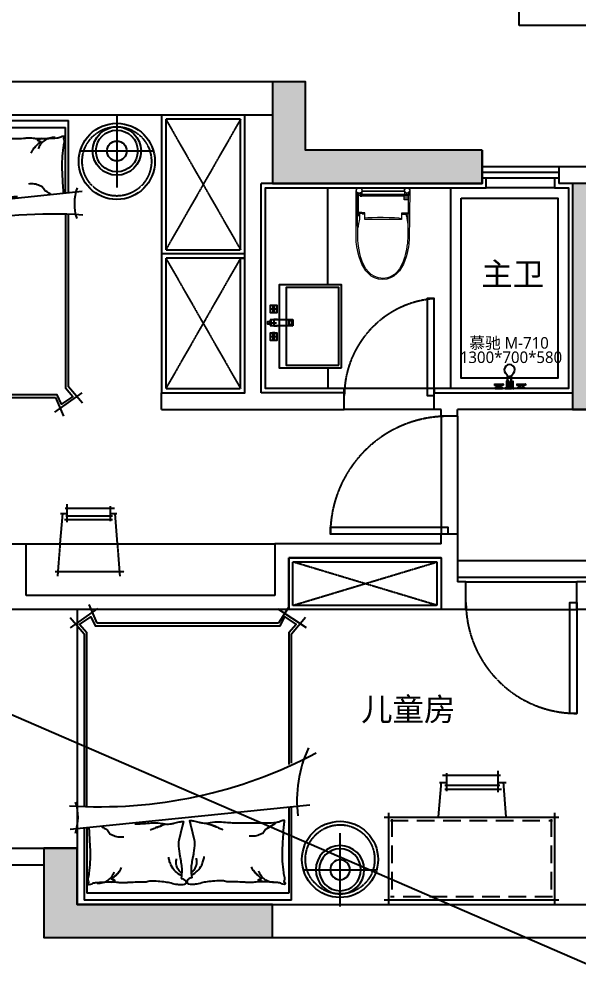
# Model space of a CAD drawing. Header units: millimetres. Extents: x -18923 to 87021, y -73077 to -1985.
# Drawn here: x 39850 to 43893, y -66034 to -59078 of the extents above; entities that cross this region are included whole.
import ezdxf

# ---------------------------------------------------------------- set-up
doc = ezdxf.new("R2010")
doc.units = ezdxf.units.MM
doc.header["$LTSCALE"] = 10
doc.linetypes.add('DASH', pattern=[0.35, 0.25, -0.1])
doc.linetypes.add('DASHED', pattern=[19.05, 12.7, -6.35])
doc.layers.get('Defpoints').update_dxf_attribs({"color": 250})
for name, color, linetype in [('1结构-填充-剪力墙', 251, 'Continuous'), ('1结构-墙体', 7, 'Continuous'), ('1结构-墙体-基层', 233, 'Continuous'), ('1结构-楼梯-梯步', 49, 'Continuous'), ('1结构-窗及电梯', 133, 'Continuous'), ('1结构-门', 133, 'Continuous'), ('250', 250, 'Continuous'), ('2平面-家具-定制', 153, 'Continuous'), ('2平面-家具-活动', 133, 'Continuous'), ('2平面-家具-细线', 8, 'Continuous'), ('2平面-洁具', 153, 'Continuous'), ('5', 8, 'Continuous'), ('平面-文字', 255, 'Continuous'), ('门窗', 3, 'Continuous')]:
    doc.layers.add(name, color=color, linetype=linetype)
doc.styles.add('图框－雅黑', font='')
doc.styles.get('图框－雅黑').set_extended_font_data('Microsoft YaHei')

# ---------------------------------------------------------------- blocks, each defined once
blk = doc.blocks.new('淋浴龙头-02-顶面')
for p, q in [((-105.6, 32.6), (-48.6, 32.6)), ((55.8, 32.6), (112.8, 32.6))]:
    blk.add_line(p, q)
for points in [[(-15, 87), (-15, 90.7, 0.178333), (-17.2, 96.5), (-28.9, 110.3)], [(15, 87), (15, 90.7, -0.178333), (17.2, 96.5), (28.9, 110.3)], [(-107.8, 30.8, -0.472472), (-105.6, 32.6)], [(-107.8, 30.8), (-107.8, 25.4, 0.414214), (-106.2, 23.8), (-103.8, 23.8)], [(-46.4, 30.8), (-46.4, 25.4, -0.414214), (-48, 23.8), (-50.4, 23.8)], [(-46.4, 30.8, 0.472472), (-48.6, 32.6)], [(53.6, 30.8, -0.472472), (55.8, 32.6)], [(53.6, 30.8), (53.6, 25.4, 0.414214), (55.2, 23.8), (57.6, 23.8)], [(115, 30.8), (115, 25.4, -0.414214), (113.4, 23.8), (111, 23.8)], [(115, 30.8, 0.472472), (112.8, 32.6)]]:
    blk.add_lwpolyline(points, format="xyb")
for points in [[(-15, 87), (0, 87)], [(-15, 81), (0, 81)], [(-12, 43), (-15, 81)], [(-9.5, 43.1), (-12.5, 81.1)], [(15, 87), (0, 87)], [(15, 81), (0, 81)], [(9.5, 43.1), (12.5, 81.1)], [(12, 43), (15, 81)], [(-105.8, 23.8), (-50.4, 23.8)], [(-104.1, 5.9), (-104.1, 0)], [(-104.1, 0), (-52.1, 0), (-52.1, 5.9)], [(-52.1, 5.9), (-104.1, 5.9)], [(-89, 19.4), (-86.6, 19.4)], [(-86.6, 19.4), (-78.1, 19.4)], [(-69.6, 19.4), (-78.1, 19.4)], [(-67.2, 19.4), (-69.6, 19.4)], [(-31.9, 2), (-23, 3.4)], [(-31.9, 2), (-31.9, 0)], [(-23, 2), (-31.9, 2)], [(-31.9, 0), (-23, 0)], [(-13, 4.9), (-12.5, 4.9)], [(0, 2), (-13, 2)], [(-13, 0), (13, 0)], [(-12.5, 4.9), (13, 4.9)], [(-12, 45), (0, 45)], [(-12, 43), (-12, 28), (12, 28), (12, 43)], [(-12, 43), (0, 43)], [(5, 27.9), (5, 16.9), (-5, 16.9), (-5, 27.9)], [(12, 45), (0, 45)], [(12, 43), (0, 43)], [(0, 2), (13, 2)], [(31.9, 2), (23, 3.4)], [(23, 2), (31.9, 2)], [(29.9, 2), (29.9, 0)], [(31.9, 2), (31.9, 0)], [(55.6, 23.8), (111, 23.8)], [(57.3, 5.9), (109.3, 5.9)], [(109.3, 0), (57.3, 0), (57.3, 5.9)], [(72.4, 19.4), (74.8, 19.4)], [(74.8, 19.4), (83.3, 19.4)], [(91.7, 19.4), (83.3, 19.4)], [(94.1, 19.4), (91.7, 19.4)], [(109.3, 5.9), (109.3, 0)], [(23, 0), (31.9, 0)]]:
    blk.add_lwpolyline(points)
for points in [[(-13, 0), (-13, 54), (-23, 54), (-23, 0)], [(13, 0), (13, 54), (23, 54), (23, 0)]]:
    blk.add_lwpolyline(points, close=True)
for centre, radius, start, end in [((0, 135), 38, 319.55423, 220.44577), ((-11, 84), 5, 143.1301, 216.8699), ((11, 84), 5, 323.1301, 36.8699), ((-114.3, 32.6), 28.6, 290.92905, 332.33803), ((-78.1, 19.4), 6.99, 140.49717, 180), ((-78.1, 19.4), 6.99, 0, 39.50283), ((-41.9, 32.6), 28.6, 207.66197, 249.07095), ((0, 65.5), 25.5, 241.92751, 298.07249), ((47, 32.6), 28.6, 290.92905, 332.33803), ((83.3, 19.4), 6.99, 140.49717, 180), ((83.3, 19.4), 6.99, 0, 39.50283), ((119.5, 32.6), 28.6, 207.66197, 249.07095)]:
    blk.add_arc(centre, radius, start, end)
blk = doc.blocks.new('A$C4CFE7BAD')
for p, q in [((-1966.1, 857.2), (-2101.1, 653.3)), ((-1923.4, 750), (-2043.2, 850.7)), ((-686.9, 880.6), (-511.1, -849)), ((-2114, 728.4), (-2000, 656)), ((-989.1, 750), (-1923.4, 750)), ((0, 750), (-675.6, 750)), ((0, 750), (0, -750)), ((-2000, 656), (-2000, -656)), ((-2000, -656), (-2135.5, -713.7)), ((-2105.4, -651.5), (-1966.1, -848.9)), ((-2041.1, -851), (-1923.4, -750)), ((-1923.4, -750), (-677.6, -750)), ((-519.7, -750), (0, -750))]:
    blk.add_line(p, q)
at = {"color": 8}
for p, q in [((-673.9, 730), (-50, 730)), ((-50, 730), (-50, -729.8)), ((-521.4, -729.9), (-50, -729.8))]:
    blk.add_line(p, q, dxfattribs=at)
blk.add_lwpolyline([(-675, -730), (-1930.8, -730), (-1991.4, -782.1), (-2047, -700.9), (-1980, -668.5), (-1980, 668.5), (-2047, 700.9), (-1991.4, 782.1), (-1930.8, 730), (-979.3, 730)], dxfattribs=at)
for points in [[(-162.4, 28.1, 0.263368), (-139.9, -5.4, 0.494818), (-117.4, 5.6, 0.049225), (-115.3, 26.8, 0.036831), (-117.4, 55.2, 0.031893), (-127.2, 100.8, -0.035782), (-135.5, 141.5, -0.032941), (-142.6, 249, -0.10377), (-135.5, 282.5, -0.006538), (-132.8, 407, 0.033397), (-130.1, 431.3, 0.03204), (-131, 475.8, -0.038141), (-134.6, 513, -0.010837), (-133.7, 590.7, -0.014624), (-130.1, 648.2, -0.111249), (-121.3, 675.2, 0.153708), (-116.6, 695.5, 0.076444), (-118.7, 704.4, 0.215512), (-121.1, 706.8, 0.585858), (-124.8, 703.6, -0.363489), (-127.9, 697.8, -0.191716), (-141.7, 697.7, 0.129675), (-161.6, 700, 0.01735), (-181.8, 696.4, -0.019326), (-199.9, 693.2, -0.018818), (-282, 685.3, -0.021828), (-353.1, 684.2, -0.006204), (-393.7, 685.9, -0.001963), (-521.9, 693.2, -0.028341), (-565.3, 698.4, 0.117014), (-576, 697.8, 0.36606), (-577.1, 696, 0.03973), (-573.7, 679.7, 0.048309), (-567.2, 663.2, -0.062981), (-562.5, 650.4, -0.04058), (-558.4, 622.4, -0.014345), (-555.7, 542.3, -0.007469), (-556.6, 431.7, -0.008703), (-556.5, 336.9, -0.008762), (-559.7, 285.8, 0.008153), (-563.3, 230.9, 0.06251), (-558, 162.4, -0.078669), (-555.5, 107.7, -0.047825), (-561.2, 80.9, 0.034494), (-570, 43.9, 0.023571), (-573.6, 13.5, 0.510228), (-572.3, 12.4), (-536.2, 21.4), (-437.2, 46.2, -0.073041), (-413.7, 48.5, -0.023305), (-340.3, 41.7, -0.018299), (-312.9, 36.8, 0.01097), (-267.3, 28, 0.042281), (-226.1, 24.5, 0.027201), (-162.1, 28)], [(-551.5, -382.5, 0.016207), (-551.8, -356.1, 0.008762), (-555, -305, -0.008153), (-558.5, -250.2, -0.06251), (-553.2, -181.6, 0.078669), (-550.8, -126.9, 0.047825), (-556.5, -100.1, -0.034494), (-565.3, -63.1, -0.023571), (-568.9, -32.7, -0.510228), (-567.5, -31.6), (-531.5, -40.6), (-432.4, -65.4, 0.073041), (-408.9, -67.7, 0.023305), (-335.6, -60.9, 0.018299), (-308.2, -56, -0.01097), (-262.6, -47.2, -0.042281), (-221.4, -43.7, -0.027201), (-157.3, -47.2)], [(-157.7, -47.3, -0.263368), (-135.1, -13.8, -0.494818), (-112.6, -24.8, -0.049225), (-110.6, -46, -0.036831), (-112.6, -74.4, -0.031893), (-122.4, -120, 0.035782), (-130.8, -160.7, 0.032941), (-137.9, -268.3, 0.10377), (-130.8, -301.7, 0.006538), (-128.1, -426.2, -0.033397), (-125.4, -450.5, -0.03204), (-126.2, -495, 0.038141), (-129.9, -532.2, 0.010837), (-129, -609.9, 0.014624), (-125.4, -667.4, 0.111249), (-116.6, -694.4, -0.153708), (-111.9, -714.7, -0.076444), (-113.9, -723.6, -0.215512), (-116.4, -726, -0.585858), (-120, -722.8, 0.363489), (-123.1, -717, 0.191716), (-137, -716.9, -0.129675), (-156.9, -719.2, -0.01735), (-177.1, -715.6, 0.019326), (-195.2, -712.5, 0.018818), (-277.2, -704.5, 0.021828), (-348.3, -703.4, 0.006204), (-388.9, -705.1, 0.001963), (-517.2, -712.5, 0.003705), (-522.9, -712.8, -0.117014)]]:
    blk.add_lwpolyline(points, format="xyb")
for points in [[(-560.2, 639.2, -0.016108), (-528.8, 592.5, -0.024599), (-510.7, 560.3, -0.018313), (-482.7, 541.4, -0.015937), (-467.9, 505.6, -0.072521), (-463.6, 486, -0.033339), (-463.4, 442.6)], [(-127.9, 634.7, -0.088153), (-132.1, 593.2, -0.088153), (-150.4, 555.8, -0.077547), (-176.3, 529.8, -0.077547), (-208.9, 513)], [(-134.7, 536.3, -0.027842), (-147.4, 507.7, -0.032548), (-157.1, 532.7, -0.023666), (-186.4, 499.2, -0.031223), (-211.2, 476.4, -0.046801), (-220.4, 470.2, -0.023191), (-240.5, 460.6)], [(-554.7, 136.6, -0.009729), (-543.8, 169.4, -0.009729), (-531.7, 201.7, -0.007971), (-520.9, 227.7, -0.007971), (-509.2, 253.5)], [(-182.4, 27.9, 0.077379), (-212.8, 69.7, 0.077379), (-254.4, 100.2, 0.047525), (-284, 112.2, 0.047525), (-315.3, 118.3)], [(-201.6, 26.2, 0.05369), (-217.2, 43.2, 0.070312), (-231.9, 52.9, 0.015448), (-242.2, 57.4, 0.013244), (-254.4, 61.9, 0.082127), (-276.1, 65.5, 0.064164), (-304, 61.9)], [(-177.6, -47.1, -0.077379), (-208, -88.9, -0.077379), (-249.7, -119.5, -0.047525), (-279.2, -131.4, -0.047525), (-310.5, -137.5)], [(-196.9, -45.4, -0.05369), (-212.4, -62.4, -0.070312), (-227.2, -72.1, -0.015448), (-237.4, -76.6, -0.013244), (-249.7, -81.1, -0.082127), (-271.4, -84.7, -0.064164), (-299.2, -81.1)], [(-549.9, -155.8, 0.009729), (-539.1, -188.6, 0.009729), (-527, -220.9, 0.007971), (-516.1, -247, 0.007971), (-504.5, -272.7)], [(-530.7, -622.2, 0.003584), (-524, -611.7, 0.024599), (-505.9, -579.5, 0.018313), (-478, -560.7, 0.015937), (-463.2, -524.9, 0.072521), (-458.8, -505.2, 0.033339), (-458.6, -461.8)], [(-130, -555.5, 0.027842), (-142.7, -526.9, 0.032548), (-152.4, -551.9, 0.023666), (-181.6, -518.4, 0.031223), (-206.4, -495.6, 0.046801), (-215.6, -489.4, 0.023191), (-235.7, -479.8)], [(-123.1, -653.9, 0.088153), (-127.4, -612.4, 0.088153), (-145.6, -575, 0.077547), (-171.6, -549, 0.077547), (-204.2, -532.2)]]:
    blk.add_lwpolyline(points, format="xyb", dxfattribs=at)
for points in [[(-528.8, 592.5), (-528.8, 592.5, -0.024599), (-510.7, 560.3), (-510.7, 560.3, 0.024599), (-528.8, 592.5), (-528.8, 592.5)], [(-211.2, 476.4, 0.031223), (-186.4, 499.2, 0.023666), (-157.1, 532.7), (-157.1, 532.7, -0.023666), (-186.4, 499.2), (-186.4, 499.2), (-186.4, 499.2, -0.031223), (-211.2, 476.4)], [(-206.4, -495.6, -0.031223), (-181.6, -518.4, -0.023666), (-152.4, -551.9), (-152.4, -551.9, 0.023666), (-181.6, -518.4), (-181.6, -518.4), (-181.6, -518.4, 0.031223), (-206.4, -495.6)]]:
    blk.add_lwpolyline(points, format="xyb", close=True, dxfattribs=at)
for points in [[(-532.3, 200.2, -0.001202), (-530.7, 204.2, 0.001708), (-533, 198.6, -0.000179), (-532.7, 199.2, -0.001055), (-531.4, 202.6, 0.001291), (-533, 198.4, -0.001222), (-531.4, 202.4, -0.00077), (-530.4, 204.9, 0.010733), (-543.9, 169.3, -0.000007), (-543.8, 169.4, -0.009297)], [(-572.3, 12.4), (-573.7, 12, -0.001167), (-573.6, 13.5, 0.510231)], [(-527.6, -219.4, 0.001202), (-526, -223.4, -0.001708), (-528.2, -217.8, 0.000179), (-528, -218.4, 0.001055), (-526.6, -221.8, -0.001291), (-528.3, -217.6, 0.001222), (-526.7, -221.6, 0.00077), (-525.7, -224.1, -0.010733), (-539.1, -188.5, 0.000007), (-539.1, -188.6, 0.009297)]]:
    blk.add_lwpolyline(points, format="xyb", close=True)
for points in [[(-276.1, 65.5), (-276.1, 65.5)], [(-271.4, -84.7), (-271.4, -84.7)]]:
    blk.add_lwpolyline(points, close=True, dxfattribs=at)
for centre, radius, start, end in [((-3988.5, -630.5), 3313.5, 356.10755, 28.05452), ((-718.7, 1701.4), 913.1, 245.26642, 276.85583), ((-600.1, -1143.5), 350.3, 70.88637, 108.01122)]:
    blk.add_arc(centre, radius, start, end)
blk = doc.blocks.new('df')
at = {"color": 8, "linetype": 'DASH', "ltscale": 400}
for p, q in [((137444.6, 23361.8), (137444.6, 23715.5)), ((137444.6, 23361.8), (137444.6, 23715.5)), ((137267.7, 23538.7), (137621.4, 23538.7))]:
    blk.add_line(p, q, dxfattribs=at)
at = {"ltscale": 300}
for radius in [117.2, 101.1, 47.9]:
    blk.add_circle((137444.6, 23538.7), radius, dxfattribs=at)
at = {"layer": '5', "linetype": 'DASH', "ltscale": 400}
blk.add_line((137267.7, 23538.7), (137621.4, 23538.7), dxfattribs=at)
at = {"layer": '5', "ltscale": 300}
blk.add_circle((137444.6, 23538.7), 101.1, dxfattribs=at)
blk = doc.blocks.new('A$C6A8E5D30')
for p, q in [((330.7, 488.6), (77.9, 469)), ((145.3, 429.5), (16.9, 429.5)), ((33.8, 41.1), (33.8, 461.5)), ((82.9, 482.7), (82.9, 429.5)), ((102.9, 445), (102.9, 46.6)), ((132.3, 444.9), (132.3, 35.2)), ((152.8, 58), (0, 58)), ((330.7, 0), (77.9, 19.5)), ((82.9, 58), (82.9, 1.4))]:
    blk.add_line(p, q)
blk = doc.blocks.new('A$C5C387291')
for p, q in [((300, -630), (300, 630)), ((900, 630), (900, -630)), ((270, 600), (930, 600)), ((270, -600), (930, -600))]:
    blk.add_line(p, q)
at = {"color": 8, "linetype": 'DASHED'}
for p, q in [((315, 575), (885, 575)), ((325, -585), (325, 585)), ((875, 585), (875, -585)), ((315, -575), (885, -575))]:
    blk.add_line(p, q, dxfattribs=at)
blk = doc.blocks.new('A$C57E13400')
at = {"layer": '1结构-窗及电梯'}
for p, q in [((296.3, 157.7), (296.3, 287)), ((246.7, 0), (263.8, 221.1)), ((296.3, 216.9), (248.4, 216.9)), ((282, 258.4), (637.4, 258.4)), ((610.4, 164.1), (610.4, 272.7)), ((655.3, 216.9), (610.4, 216.9)), ((660.9, 0), (643.8, 221.1)), ((623.4, 175.1), (277.1, 175.1)), ((623.5, 200), (286.7, 200))]:
    blk.add_line(p, q, dxfattribs=at)
at = {"layer": '2平面-家具-细线', "color": 8, "linetype": 'DASH', "ltscale": 0.5}
for p, q in [((228.8, -231.9), (246.7, 0)), ((678.8, -231.9), (660.9, 0)), ((708.4, -200), (209.6, -200))]:
    blk.add_line(p, q, dxfattribs=at)
blk = doc.blocks.new('SEANNOT_GROUP6')
for p, q in [((151.3, 245), (111.3, 245)), ((131.3, 265), (131.3, 225))]:
    blk.add_line(p, q)
blk = doc.blocks.new('A$C410569A8')
for p, q in [((-125, 23.1), (-125, -25.5)), ((-75.7, 23.8), (-124.3, 23.8)), ((-116.9, 4.3), (-116.9, -6.6)), ((-115.9, 5.3), (-115.9, 5.3)), ((-84.1, 5.3), (-115.9, 5.3)), ((-84.1, 5.3), (-84.1, 5.3)), ((-83.1, -6.6), (-83.1, 4.3)), ((-75.3, 23), (-75.3, -25.4)), ((-75.1, -25.4), (-75.1, 23)), ((-75, -25.5), (-75, 23.1)), ((-73.1, 7.2), (-75, 7.2)), ((-73.1, -9.5), (-73.1, 7.2)), ((-72.1, 6.2), (-73.1, 7.2)), ((-72.1, -8.5), (-72.1, 6.2)), ((-20.2, 23.8), (-25, -26.2)), ((-23.3, -9.7), (-20.4, 20.2)), ((-20.4, 20.2), (-21.7, -138.8)), ((-20.4, 20.2), (-20.2, 23.8)), ((20.4, 20.2), (-20.4, 20.2)), ((-1.7, 23.8), (-20.2, 23.8)), ((-10, 27.1), (-10, 41.1)), ((-9.5, 41.6), (9.5, 41.6)), ((9.5, 26.6), (-9.5, 26.6)), ((-1.7, 26.6), (-1.7, 22.6)), ((0, 23.8), (0, 20.2)), ((0, 1.2), (0, -1.2)), ((1.7, 22.6), (1.7, 26.6)), ((20.2, 23.8), (1.7, 23.8)), ((10, 41.1), (10, 27.1)), ((25, -26.2), (20.2, 23.8)), ((20.2, 23.8), (20.4, 20.2)), ((20.4, 20.2), (23.3, -9.7)), ((21.7, -138.8), (20.4, 20.2)), ((75, 23.1), (75, -25.5)), ((124.3, 23.8), (75.7, 23.8)), ((83.1, 4.3), (83.1, -6.6)), ((84.1, 5.3), (84.1, 5.3)), ((115.9, 5.3), (84.1, 5.3)), ((115.9, 5.3), (115.9, 5.3)), ((116.9, -6.6), (116.9, 4.3)), ((125, -25.5), (125, 23.1)), ((-124.3, -26.2), (-75.7, -26.2)), ((-115.9, -7.6), (-115.9, -7.6)), ((-115.9, -7.6), (-84.1, -7.6)), ((-84.1, -7.6), (-84.1, -7.6)), ((-75, -9.5), (-73.1, -9.5)), ((-73.1, -9.5), (-72.1, -8.5)), ((-25, -26.2), (-23.3, -9.7)), ((-25, -26.2), (-23.3, -25.7)), ((-25, -26.2), (-23.3, -26.2)), ((-23, -139.8), (-23.3, -9.7)), ((23.3, -9.7), (23, -139.8)), ((23.3, -9.7), (25, -26.2)), ((23.3, -26.2), (25, -26.2)), ((75.7, -26.2), (124.3, -26.2)), ((84.1, -7.6), (84.1, -7.6)), ((84.1, -7.6), (115.9, -7.6)), ((100, -1.2), (100.1, -1.2)), ((115.9, -7.6), (115.9, -7.6)), ((-21.7, -138.8), (-23, -139.8)), ((-21.7, -138.8), (21.7, -138.8)), ((-15.7, -128.5), (-15.7, -110.2)), ((-14.7, -109.2), (14.7, -109.2)), ((14.7, -109.4), (-14.7, -109.4)), ((14.7, -129.5), (-14.7, -129.5)), ((15.7, -110.2), (15.7, -128.5)), ((23, -139.8), (21.7, -138.8)), ((23, -139.8), (-23, -139.8))]:
    blk.add_line(p, q)
for centre, radius, start, end in [((-124.3, 23.1), 0.7, 90.00499, 179.99501), ((-75.7, 23.1), 0.7, 0.00499, 89.99501), ((-9.5, 41.1), 0.5, 90, 180), ((-9.5, 27.1), 0.5, 180, 270), ((9.5, 41.1), 0.5, 0, 90), ((9.5, 27.1), 0.5, 270, 0), ((75.7, 23.1), 0.7, 90.00499, 179.99501), ((124.3, 23.1), 0.7, 0.00499, 89.99501), ((-124.3, -25.5), 0.7, 180.00499, 269.99501), ((-75.7, -25.5), 0.7, 270.00499, 359.99501), ((75.7, -25.5), 0.7, 180.00499, 269.99501), ((124.3, -25.5), 0.7, 270.00499, 359.99501)]:
    blk.add_arc(centre, radius, start, end)
for centre, major_axis, ratio, start_param, end_param in [((-115.9, 4.3), (0.134, -0.992), 0.998732, 3.007352, 4.577587), ((-84.1, 4.3), (-0.134, -0.992), 0.998732, 1.705598, 3.275833), ((0, 22.8), (-2.65, 0), 0.088263, 0, 4.003562), ((0, 22.8), (-2.65, 0), 0.088263, 5.421215, 6.283185), ((84.1, 4.3), (0.134, -0.992), 0.998732, 3.007352, 4.577587), ((115.9, 4.3), (-0.134, -0.992), 0.998732, 1.705598, 3.275833), ((-115.9, -6.6), (0.134, 0.992), 0.998732, 1.705598, 3.275833), ((-84.1, -6.6), (-0.134, 0.992), 0.998732, 3.007352, 4.577587), ((84.1, -6.6), (0.134, 0.992), 0.998732, 1.705598, 3.275833), ((115.9, -6.6), (-0.134, 0.992), 0.998732, 3.007352, 4.577587), ((-14.7, -110.2), (-1, 0), 0.992546, 4.712389, 6.283185), ((-14.7, -110.3), (1, 0), 0.890286, 1.570796, 3.141593), ((-14.7, -128.5), (1, 0), 0.992546, 3.141593, 4.712389), ((14.7, -110.2), (-1, 0), 0.992546, 3.141593, 4.712389), ((14.7, -110.3), (1, 0), 0.890286, 0, 1.570796), ((14.7, -128.5), (1, 0), 0.992546, 4.712389, 6.283185)]:
    blk.add_ellipse(centre, major_axis=major_axis, ratio=ratio, start_param=start_param, end_param=end_param)
at = {"layer": 'Defpoints'}
blk.add_line((-100, -1.2), (-100.1, -1.2), dxfattribs=at)
for p in [(-231.3, -246.1), (-131.3, -246.1), (-31.3, -246.1)]:
    blk.add_blockref('SEANNOT_GROUP6', p, dxfattribs=at)
blk = doc.blocks.new('TOTO-CES9683JCS')
at = {"lineweight": 9}
for points in [[(56.5, 152.8), (56.5, -158), (25.5, -158), (25.5, 152.8), (56.5, 152.8)], [(37.1, -166.4), (43.8, -166.4), (62.2, -166.4), (62.2, 153.5)], [(60, 166.1), (60, 153.5), (39.6, 153.5), (39.6, 166.1), (60, 166.1)], [(44.6, 166.1), (44.6, 179.5), (180.5, 180.2)], [(50.2, -166.4), (50.2, 164.7)], [(185.4, 154.2), (185.4, 178.8), (177.7, 178.8), (177.7, 154.2), (185.4, 154.2)], [(201.6, 181.9), (201.6, 170.6), (181.9, 170.6), (181.9, 181.9), (201.6, 181.9)], [(183.3, -158), (183.3, -132.6), (229.2, -132.6), (229.2, 132.3), (181.9, 132.3), (181.9, 154.2)], [(188.9, 150.7), (188.9, 131.6)], [(190.9, -132.9), (190.9, -161.8)], [(47.3, -192.9), (24.1, -192.9), (53.2, -184.7)], [(53.7, -184), (36.8, -184), (24.8, -193.9)], [(59.4, -168.5), (59.4, -183.3), (48.8, -183.3), (48.8, -168.5), (59.4, -168.5)], [(87.5, -181.9), (87.5, -152.3), (56.5, -152.3), (56.5, -181.9), (87.5, -181.9)], [(75.6, -182.6), (75.6, -153)], [(190.9, -180.3), (190.9, -157.3), (180.5, -157.3), (180.5, -180.3), (190.9, -180.3)], [(205.3, -178.9), (205.3, -169.5), (188.6, -169.5), (188.6, -178.9), (205.3, -178.9)]]:
    blk.add_lwpolyline(points, dxfattribs=at)
for points, knots in [([(663, 3.2), (663, 176.5), (391, 194.9), (375.6, 194.9), (360.1, 194.9), (33, 194.1), (23.2, 194.1), (10, 194.1), (1.8, 187.5), (0.7, 171.1), (-1.1, 141.5), (0.7, -158.7), (0.7, -172.8), (0.7, -186.9), (12, -193.9), (21.8, -193.9), (31.7, -193.9), (360.1, -188.3), (375.6, -188.3), (391, -188.3), (663, -170), (663, 3.4)], [0, 0, 0, 0, 1, 1, 1, 2, 2, 2, 3, 3, 3, 4, 4, 4, 5, 5, 5, 6, 6, 6, 7, 7, 7, 7]), ([(19.9, 192.5), (30.5, 192.5), (39.1, 183.5), (39.1, 172.5), (39.1, 161.5), (30.5, 152.5), (19.9, 152.5), (9.3, 152.5), (0.7, 161.5), (0.7, 172.5), (0.7, 183.5), (9.3, 192.5), (19.9, 192.5)], [0, 0, 0, 0, 1, 1, 1, 2, 2, 2, 3, 3, 3, 4, 4, 4, 4]), ([(26, 151.8), (26, 151.8), (26, -146.3), (26, -155.6), (26, -155.6), (16.6, -155.6), (11.8, -155.6), (7, -155.6), (1.2, -155.8), (1.2, -146.5)], [0, 0, 0, 0, 1, 1, 1, 2, 2, 2, 3, 3, 3, 3]), ([(32.6, 187.3), (41.7, 187.3), (53.7, 185.2), (53.7, 185.2), (53.7, 174.6), (53.7, 166.8), (53.7, 166.8)], [0, 0, 0, 0, 1, 1, 1, 2, 2, 2, 2]), ([(47.9, -193.3), (53.6, -180.3), (57.9, -182.6), (68.3, -181.7), (78.7, -180.8), (332.2, -178.9), (352.9, -178.9), (352.9, -178.9), (654.6, -176.1), (654.6, -0.4), (654.6, 183.5), (352.9, 183), (352.9, 183), (332.2, 183), (78.7, 185.5), (68.3, 186), (60.5, 186.3), (51.9, 184.9), (47.6, 194.1)], [0, 0, 0, 0, 1, 1, 1, 2, 2, 2, 3, 3, 3, 4, 4, 4, 5, 5, 5, 6, 6, 6, 6]), ([(184.7, 170.6), (202.6, 170.6), (212.9, 170.6), (226.1, 170.6), (239.2, 170.6), (280.6, 182.8), (290.9, 181.9)], [0, 0, 0, 0, 1, 1, 1, 2, 2, 2, 2]), ([(19.6, -192.9), (9.2, -192.9), (0.7, -184.6), (0.7, -174.4), (0.7, -164.1), (9.2, -155.8), (19.6, -155.8), (30.1, -155.8), (38.5, -164.1), (38.5, -174.4), (38.5, -184.6), (30.1, -192.9), (19.6, -192.9)], [0, 0, 0, 0, 1, 1, 1, 2, 2, 2, 3, 3, 3, 4, 4, 4, 4])]:
    blk.add_open_spline(points, degree=3, knots=knots, dxfattribs=at)
for points in [[(224.2, -133.8), (213.9, -96.2), (212.9, 92.6), (220.5, 132.1)], [(205.3, -169.5), (222.3, -169.5), (251.5, -177), (264.6, -177.9)]]:
    blk.add_open_spline(points, degree=3, dxfattribs=at)

msp = doc.modelspace()

# ---------------------------------------------------------------- hatches: boundary and pattern name
at = {"layer": '1结构-填充-剪力墙'}
h = msp.add_hatch(color=256, dxfattribs=at)
h.dxf.hatch_style = 1
h.paths.add_polyline_path([(43194.7, -60024.4), (41918.7, -60024.4), (41918.7, -59530.4), (41678.7, -59530.4), (41678.7, -60264.4), (43194.7, -60264.4)])
h = msp.add_hatch(color=256, dxfattribs=at)
h.dxf.hatch_style = 1
h.paths.add_polyline_path([(44087.7, -60264.4), (43847.7, -60264.4), (43847.7, -61894.4), (44757.7, -61894.4), (44757.7, -61694.4), (44087.7, -61694.4)])
h = msp.add_hatch(color=256, dxfattribs=at)
h.dxf.hatch_style = 1
h.paths.add_polyline_path([(41678.7, -65468.4), (40267.7, -65468.4), (40267.7, -65063.4), (40027.7, -65063.4), (40027.7, -65708.4), (41678.7, -65708.4)])

# ---------------------------------------------------------------- linework, layer by layer
at = {"layer": '1结构-墙体'}
for p, q in [((43462.9, -59122.4), (43462.9, -58882.4)), ((48408.7, -59122.4), (43462.9, -59122.4)), ((41918.7, -59530.4), (37814.7, -59530.4)), ((41918.7, -60024.4), (41918.7, -59530.4)), ((41678.7, -59770.4), (38054.7, -59770.4)), ((41478.7, -61774.4), (41478.7, -59770.4)), ((43194.7, -60024.4), (41918.7, -60024.4)), ((43194.7, -60024.4), (43194.7, -60264.4)), ((43747.7, -60144.4), (43747.7, -60264.4)), ((44087.7, -60144.4), (43747.7, -60144.4)), ((43194.7, -60264.4), (41598.7, -60264.4)), ((41598.7, -61774.4), (41598.7, -60264.4)), ((43847.7, -60264.4), (43747.7, -60264.4)), ((43847.7, -60264.4), (43847.7, -61774.4)), ((40878.7, -61774.4), (41478.7, -61774.4)), ((40878.7, -61894.4), (40878.7, -61774.4)), ((42198.7, -61774.4), (41598.7, -61774.4)), ((42198.7, -61894.4), (42198.7, -61774.4)), ((42847.7, -61894.4), (42847.7, -61774.4)), ((42847.7, -61774.4), (43847.7, -61774.4)), ((40878.7, -61894.4), (42198.7, -61894.4)), ((42897.7, -61894.4), (42847.7, -61894.4)), ((42897.7, -61944.4), (42897.7, -61894.4)), ((43017.7, -61944.4), (43017.7, -61894.4)), ((44907.7, -61894.4), (43017.7, -61894.4)), ((43017.7, -61944.4), (42897.7, -61944.4)), ((43017.7, -62794.4), (42897.7, -62794.4)), ((42897.7, -62866.4), (42897.7, -62794.4)), ((43017.7, -62794.4), (43017.7, -63139.4)), ((38054.7, -62866.4), (39899.7, -62866.4)), ((39899.7, -63239.4), (39899.7, -62866.4)), ((42897.7, -62866.4), (41697.7, -62866.4)), ((41697.7, -62866.4), (41697.7, -63239.4)), ((41797.7, -62966.4), (41797.7, -63339.4)), ((42897.7, -62966.4), (41797.7, -62966.4)), ((42897.7, -62966.4), (42897.7, -63339.4)), ((43077.7, -63139.4), (43017.7, -63139.4)), ((43077.7, -63339.4), (43077.7, -63139.4)), ((47141.7, -63139.4), (43877.7, -63139.4)), ((43877.7, -63339.4), (43877.7, -63139.4)), ((41697.7, -63239.4), (39899.7, -63239.4)), ((41797.7, -63339.4), (39799.7, -63339.4)), ((43077.7, -63339.4), (42897.7, -63339.4)), ((44507.7, -63339.4), (43877.7, -63339.4)), ((39247, -65063.4), (40267.7, -65063.4)), ((40267.7, -65063.4), (40267.7, -65468.4)), ((39247, -65183.4), (40027.7, -65183.4)), ((40027.7, -65183.4), (40027.7, -65708.4)), ((40267.7, -65468.4), (44507.7, -65468.4)), ((40027.7, -65708.4), (44746.7, -65708.4))]:
    msp.add_line(p, q, dxfattribs=at)
for points in [[(43194.7, -60024.4), (41918.7, -60024.4), (41918.7, -59530.4), (41678.7, -59530.4), (41678.7, -60264.4), (43194.7, -60264.4)], [(44757.7, -61694.4), (44087.7, -61694.4), (44087.7, -60264.4), (43847.7, -60264.4), (43847.7, -61894.4), (44757.7, -61894.4)], [(40267.7, -65063.4), (40027.7, -65063.4), (40027.7, -65708.4), (41678.7, -65708.4), (41678.7, -65468.4), (40267.7, -65468.4)]]:
    msp.add_lwpolyline(points, close=True, dxfattribs=at)
at = {"layer": '1结构-墙体-基层', "color": 8, "linetype": 'DASH', "ltscale": 0.5}
for p, q in [((40908.7, -59800.4), (41448.7, -60742.4)), ((41448.7, -59800.4), (40908.7, -60742.4)), ((40908.7, -60802.4), (41448.7, -61744.4)), ((41448.7, -60802.4), (40908.7, -61744.4)), ((41827.7, -63309.4), (42867.7, -62996.4)), ((42867.7, -63309.4), (41827.7, -62996.4))]:
    msp.add_line(p, q, dxfattribs=at)
at = {"layer": '1结构-墙体-基层'}
msp.add_line((41478.7, -60772.4), (40878.7, -60772.4), dxfattribs=at)
for points in [[(41478.7, -60772.4), (41478.7, -60772.4), (41478.7, -59770.4), (40878.7, -59770.4), (40878.7, -61774.4), (41478.7, -61774.4)], [(41797.7, -62966.4), (42897.7, -62966.4), (42897.7, -63339.4), (41797.7, -63339.4)]]:
    msp.add_lwpolyline(points, close=True, dxfattribs=at)
at = {"layer": '1结构-墙体-基层', "color": 8, "linetype": 'DASH', "ltscale": 0.5}
for points in [[(41448.7, -59800.4), (40908.7, -59800.4), (40908.7, -60742.4), (41448.7, -60742.4)], [(41448.7, -60802.4), (41478.7, -60802.4), (40908.7, -60802.4), (40908.7, -61744.4), (41448.7, -61744.4)], [(41827.7, -62996.4), (42867.7, -62996.4), (42867.7, -63309.4), (41827.7, -63309.4)]]:
    msp.add_lwpolyline(points, close=True, dxfattribs=at)
at = {"layer": '1结构-墙体-基层'}
for points in [[(42198.7, -61774.4), (42198.7, -61744.4), (41628.7, -61744.4), (41628.7, -60294.4), (43224.7, -60294.4), (43224.7, -60224.4)], [(43717.7, -60224.4), (43717.7, -60294.4), (43817.7, -60294.4), (43817.7, -61744.4), (42847.7, -61744.4), (42847.7, -61774.4)]]:
    msp.add_lwpolyline(points, dxfattribs=at)
at = {"layer": '1结构-楼梯-梯步'}
msp.add_line((-18923.3, -38680.5), (60534.7, -73076.9), dxfattribs=at)
at = {"layer": '1结构-窗及电梯'}
for p, q in [((43747.7, -60144.4), (43194.7, -60144.4)), ((43747.7, -60184.4), (43194.7, -60184.4)), ((43747.7, -60224.4), (43194.7, -60224.4)), ((43717.7, -60294.4), (43224.7, -60294.4)), ((40267.7, -63339.4), (40267.7, -65063.4))]:
    msp.add_line(p, q, dxfattribs=at)
at = {"layer": '1结构-门'}
for points in [[(42847.7, -61794.4), (42847.7, -61095.4), (42797.7, -61095.4), (42797.7, -61794.4)], [(42097.7, -62744.4), (42947.7, -62744.4), (42947.7, -62794.4), (42097.7, -62794.4)], [(43827.7, -64089.4), (43827.7, -63289.4), (43877.7, -63289.4), (43877.7, -64089.4)]]:
    msp.add_lwpolyline(points, close=True, dxfattribs=at)
at = {"layer": '250', "linetype": 'DASH', "ltscale": 0.5}
for p, q in [((43017.7, -62986.4), (44507.7, -62986.4)), ((43017.7, -63106.4), (44507.7, -63106.4))]:
    msp.add_line(p, q, dxfattribs=at)
at = {"layer": '2平面-家具-定制'}
for p, q in [((42078.7, -60994.4), (42078.7, -60294.4)), ((42078.7, -61594.4), (42078.7, -61744.4))]:
    msp.add_line(p, q, dxfattribs=at)
at = {"layer": '2平面-家具-活动'}
for p, q in [((42967.7, -61744.4), (42967.7, -60294.4)), ((39899.7, -62866.4), (41697.7, -62866.4))]:
    msp.add_line(p, q, dxfattribs=at)
msp.add_lwpolyline([(43042.7, -60369.4), (43742.7, -60369.4), (43742.7, -61669.4), (43042.7, -61669.4)], close=True, dxfattribs=at)
for centre in [(40554.7, -60104.4), (42167.7, -65143.4)]:
    msp.add_circle(centre, 275, dxfattribs=at)
at = {"layer": '2平面-家具-细线', "color": 8, "linetype": 'DASH', "ltscale": 0.5}
for p, q in [((42847.7, -61744.4), (42198.7, -61744.4)), ((42847.7, -61894.4), (42198.7, -61894.4)), ((42897.7, -61944.4), (42897.7, -62794.4)), ((43017.7, -61944.4), (43017.7, -62794.4)), ((43077.7, -63139.4), (43877.7, -63139.4)), ((43077.7, -63339.4), (43877.7, -63339.4))]:
    msp.add_line(p, q, dxfattribs=at)
for centre in [(40554.7, -60104.4), (42167.7, -65143.4)]:
    msp.add_circle(centre, 250, dxfattribs=at)
for centre, radius, start, end in [((42901.6, -61796.3), 702.9, 94.39706, 179.91906), ((42947.7, -62794.4), 850, 90, 180), ((43877.7, -63289.4), 800, 180, 270)]:
    msp.add_arc(centre, radius, start, end, dxfattribs=at)
at = {"layer": '2平面-洁具'}
for points in [[(42178.7, -61594.4), (42178.7, -60994.4), (41728.7, -60994.4), (41728.7, -61594.4)], [(42158.7, -61574.4), (42158.7, -61014.4), (41778.7, -61014.4), (41778.7, -61574.4)]]:
    msp.add_lwpolyline(points, close=True, dxfattribs=at)

# ---------------------------------------------------------------- block references
at = {"layer": '2平面-家具-定制', "xscale": -1, "rotation": 90}
msp.add_blockref('TOTO-CES9683JCS', (42478.7, -60294.4), dxfattribs=at)
at = {"layer": '2平面-家具-活动'}
for name, p, rotation in [('A$C4CFE7BAD', (39454.7, -59809.4), 89.99999999999999), ('A$C4CFE7BAD', (41067.7, -65438.4), 270), ('A$C5C387291', (43117.7, -64538.4), 270)]:
    msp.add_blockref(name, p, dxfattribs=dict(at, rotation=rotation))
at = {"layer": '2平面-家具-活动', "extrusion": (0, 0, -1), "yscale": 1.492663972545415, "zscale": -1.492663972720542, "rotation": 90}
for p, xscale in [((-5419.4, 145129.2), -1.492663972545415), ((-7032.4, -270377), 1.492663972545415)]:
    msp.add_blockref('df', p, dxfattribs=dict(at, xscale=xscale))
at = {"layer": '2平面-家具-活动', "xscale": -1, "rotation": 90}
msp.add_blockref('A$C6A8E5D30', (43369, -64504.6), dxfattribs=at)
at = {"layer": '2平面-洁具', "rotation": 90.00000000000001}
msp.add_blockref('A$C410569A8', (41687.5, -61269.4), dxfattribs=at)
at = {"layer": '2平面-洁具'}
msp.add_blockref('淋浴龙头-02-顶面', (43392.7, -61744.4), dxfattribs=at)
at = {"layer": '门窗'}
msp.add_blockref('A$C57E13400', (39899.7, -62866.4), dxfattribs=at)

# ---------------------------------------------------------------- texts
at = {"layer": '平面-文字', "style": '图框－雅黑'}
for s, p in [('主卫', (43188.6, -61000.8)), ('儿童房', (42320.5, -64143))]:
    msp.add_text(s, height=166.4, dxfattribs=at).set_placement(p)
at = {"layer": '平面-文字', "color": 8, "style": '图框－雅黑'}
for s, p in [('慕驰 M-710', (43101.9, -61456.3)), ('1300*700*580', (43033.5, -61560))]:
    msp.add_text(s, height=83.2, dxfattribs=at).set_placement(p)

doc.saveas('drawing.dxf')
